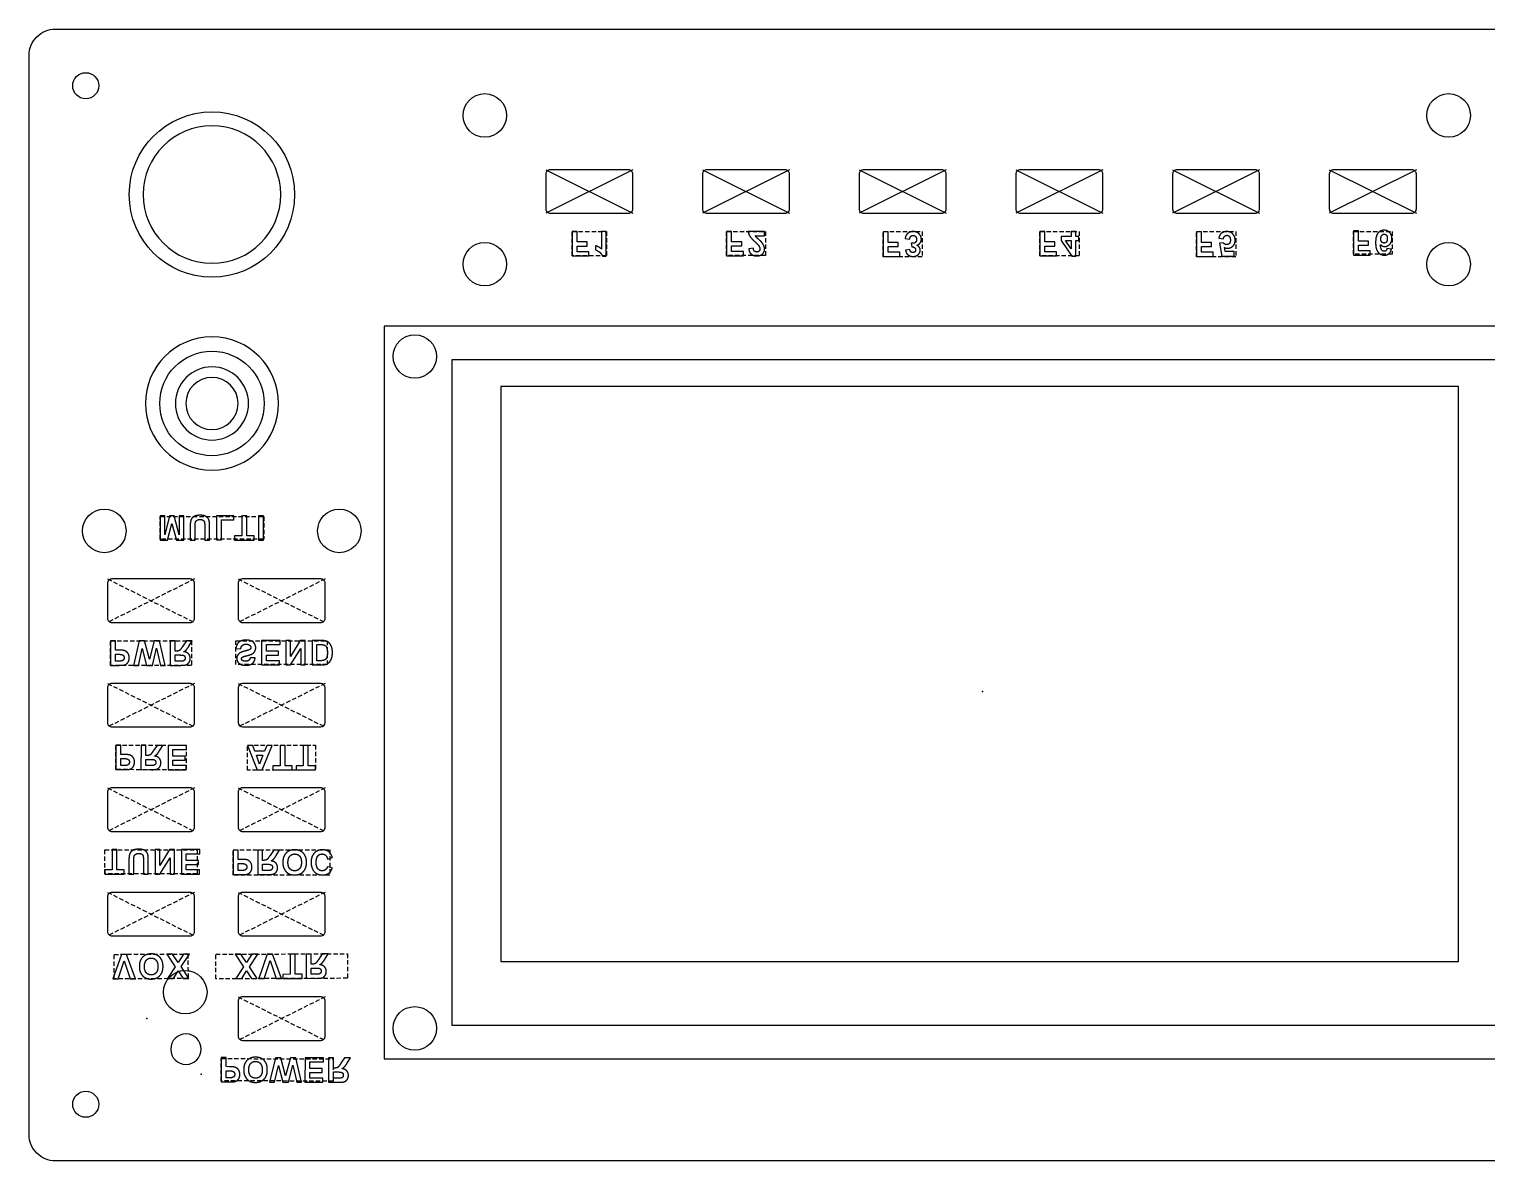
# Model space of a CAD drawing. Header units: millimetres. Extents: x 0 to 254, y -130 to 0.
# Drawn here: x 0 to 167.4, y -130 to 0 of the extents above; entities that cross this region are included whole.
import ezdxf

# ---------------------------------------------------------------- set-up
doc = ezdxf.new("R2010")
doc.units = ezdxf.units.MM
doc.linetypes.add('DASHED', pattern=[0.75, 0.5, -0.25])
doc.layers.get('0').update_dxf_attribs({"linetype": 'CONTINUOUS'})

msp = doc.modelspace()

# ---------------------------------------------------------------- linework, layer by layer
for p, q in [((69.35, -16.15), (59.35, -21.15)), ((59.35, -16.15), (69.35, -21.15)), ((77.35, -16.15), (87.35, -21.15)), ((87.35, -16.15), (77.35, -21.15)), ((95.35, -16.15), (105.35, -21.15)), ((105.35, -16.15), (95.35, -21.15)), ((113.35, -16.15), (123.35, -21.15)), ((123.35, -16.15), (113.35, -21.15)), ((131.35, -16.15), (141.35, -21.15)), ((141.35, -16.15), (131.35, -21.15)), ((149.35, -16.15), (159.35, -21.15)), ((159.35, -16.15), (149.35, -21.15)), ((62.37, -23.25), (62.37, -26.05)), ((62.94, -23.25), (62.37, -23.25)), ((62.94, -24.44), (62.94, -23.25)), ((66.29, -23.25), (65.75, -23.25)), ((65.75, -23.25), (65.75, -25.27)), ((66.29, -26.06), (66.29, -23.25)), ((80.12, -23.24), (80.12, -26.04)), ((80.69, -23.24), (80.12, -23.24)), ((80.69, -24.42), (80.69, -23.24)), ((84.48, -23.24), (82.6, -23.24)), ((84.48, -23.73), (84.48, -23.24)), ((98.1, -23.3), (98.1, -26.1)), ((98.67, -23.3), (98.1, -23.3)), ((98.67, -24.49), (98.67, -23.3)), ((116.1, -23.25), (116.1, -26.05)), ((116.67, -23.25), (116.1, -23.25)), ((116.67, -24.44), (116.67, -23.25)), ((119.7, -23.25), (119.7, -23.81)), ((120.22, -23.25), (119.7, -23.25)), ((120.22, -23.81), (120.22, -23.25)), ((134.1, -23.3), (134.1, -26.1)), ((134.67, -23.3), (134.1, -23.3)), ((134.67, -24.49), (134.67, -23.3)), ((152.12, -23.15), (152.12, -25.95)), ((152.69, -23.15), (152.12, -23.15)), ((152.69, -24.34), (152.69, -23.15)), ((64.1, -24.44), (62.94, -24.44)), ((62.94, -25.58), (62.94, -24.91)), ((62.94, -24.91), (64.1, -24.91)), ((64.1, -24.91), (64.1, -24.44)), ((65.06, -24.87), (65.06, -25.35)), ((81.85, -24.42), (80.69, -24.42)), ((80.69, -25.56), (80.69, -24.9)), ((80.69, -24.9), (81.85, -24.9)), ((81.85, -24.9), (81.85, -24.42)), ((83.41, -23.73), (84.48, -23.73)), ((99.83, -24.49), (98.67, -24.49)), ((98.67, -25.63), (98.67, -24.96)), ((98.67, -24.96), (99.83, -24.96)), ((99.83, -24.96), (99.83, -24.49)), ((100.63, -24.04), (101.15, -24.11)), ((101.32, -24.56), (101.38, -25)), ((117.83, -24.44), (116.67, -24.44)), ((116.67, -25.58), (116.67, -24.91)), ((116.67, -24.91), (117.83, -24.91)), ((117.83, -24.91), (117.83, -24.44)), ((119.7, -23.81), (118.55, -23.81)), ((118.55, -23.81), (118.55, -24.28)), ((118.55, -24.28), (119.77, -26.06)), ((119.7, -25.24), (119.06, -24.29)), ((119.06, -24.29), (119.7, -24.29)), ((119.7, -24.29), (119.7, -25.24)), ((120.57, -23.81), (120.22, -23.81)), ((120.22, -26.06), (120.22, -24.29)), ((120.22, -24.29), (120.57, -24.29)), ((120.57, -24.29), (120.57, -23.81)), ((135.83, -24.49), (134.67, -24.49)), ((134.67, -25.63), (134.67, -24.96)), ((134.67, -24.96), (135.83, -24.96)), ((135.83, -24.96), (135.83, -24.49)), ((136.66, -24.02), (137.19, -24.08)), ((137.16, -24.54), (136.72, -24.6)), ((136.72, -24.6), (137, -26.06)), ((137.4, -25.56), (137.32, -25.08)), ((153.85, -24.34), (152.69, -24.34)), ((152.69, -25.48), (152.69, -24.81)), ((152.69, -24.81), (153.85, -24.81)), ((153.85, -24.81), (153.85, -24.34)), ((62.37, -26.05), (64.29, -26.05)), ((64.29, -25.58), (62.94, -25.58)), ((64.29, -26.05), (64.29, -25.58)), ((65.86, -26.06), (66.29, -26.06)), ((80.12, -26.04), (82.04, -26.04)), ((82.04, -25.56), (80.69, -25.56)), ((82.04, -26.04), (82.04, -25.56)), ((83.2, -25.16), (82.66, -25.22)), ((98.1, -26.1), (100.02, -26.1)), ((100.02, -25.63), (98.67, -25.63)), ((100.02, -26.1), (100.02, -25.63)), ((101.16, -25.3), (100.67, -25.38)), ((116.1, -26.05), (118.02, -26.05)), ((118.02, -25.58), (116.67, -25.58)), ((118.02, -26.05), (118.02, -25.58)), ((119.77, -26.06), (120.22, -26.06)), ((134.1, -26.1), (136.02, -26.1)), ((136.02, -25.63), (134.67, -25.63)), ((136.02, -26.1), (136.02, -25.63)), ((137, -26.06), (138.41, -26.06)), ((138.41, -25.56), (137.4, -25.56)), ((138.41, -26.06), (138.41, -25.56)), ((152.12, -25.95), (154.04, -25.95)), ((154.04, -25.48), (152.69, -25.48)), ((154.04, -25.95), (154.04, -25.48)), ((156.49, -25.26), (155.97, -25.21)), ((15.05, -55.89), (15.05, -58.69)), ((15.58, -55.89), (15.05, -55.89)), ((16.13, -55.89), (15.58, -58.09)), ((15.58, -58.09), (15.58, -55.89)), ((15.9, -58.69), (16.4, -56.78)), ((16.67, -55.89), (16.13, -55.89)), ((16.4, -56.78), (16.91, -58.69)), ((17.23, -58.09), (16.67, -55.89)), ((17.76, -55.89), (17.23, -55.89)), ((17.23, -55.89), (17.23, -58.09)), ((17.76, -58.69), (17.76, -55.89)), ((21.53, -55.89), (21.53, -58.66)), ((23.5, -55.89), (21.53, -55.89)), ((22.1, -58.66), (22.1, -56.36)), ((22.1, -56.36), (23.5, -56.36)), ((23.5, -56.36), (23.5, -55.89)), ((24.43, -55.89), (24.43, -58.21)), ((25, -55.89), (24.43, -55.89)), ((25, -58.21), (25, -55.89)), ((26.36, -55.89), (26.36, -58.69)), ((26.93, -55.89), (26.36, -55.89)), ((26.93, -58.69), (26.93, -55.89)), ((18.5, -57.19), (18.5, -58.69)), ((19.07, -58.69), (19.07, -57.17)), ((20.17, -57.14), (20.17, -58.69)), ((20.73, -58.69), (20.73, -57.21)), ((24.43, -58.21), (23.6, -58.21)), ((23.6, -58.21), (23.6, -58.69)), ((25.83, -58.21), (25, -58.21)), ((25.83, -58.69), (25.83, -58.21)), ((15.05, -58.69), (15.9, -58.69)), ((16.91, -58.69), (17.76, -58.69)), ((18.5, -58.69), (19.07, -58.69)), ((20.17, -58.69), (20.73, -58.69)), ((21.53, -58.66), (22.1, -58.66)), ((23.6, -58.69), (25.83, -58.69)), ((26.36, -58.69), (26.93, -58.69)), ((9.35, -70.28), (9.35, -73.08)), ((9.92, -70.28), (9.35, -70.28)), ((9.92, -71.33), (9.92, -70.28)), ((12.64, -70.28), (11.97, -73.08)), ((13.25, -70.28), (12.64, -70.28)), ((13.81, -72.37), (13.25, -70.28)), ((14.36, -70.28), (13.81, -72.37)), ((14.96, -70.28), (14.36, -70.28)), ((15.64, -73.08), (14.96, -70.28)), ((16.21, -70.28), (16.21, -73.08)), ((16.78, -70.28), (16.21, -70.28)), ((16.78, -71.44), (16.78, -70.28)), ((18.06, -70.28), (17.65, -70.88)), ((18.73, -70.28), (18.06, -70.28)), ((18.39, -70.82), (18.73, -70.28)), ((26.69, -70.22), (26.69, -73.02)), ((28.82, -70.22), (26.69, -70.22)), ((28.82, -70.7), (28.82, -70.22)), ((29.49, -70.22), (29.49, -73.02)), ((30.02, -70.22), (29.49, -70.22)), ((31.15, -70.22), (30.02, -72.05)), ((30.02, -72.05), (30.02, -70.22)), ((31.71, -70.22), (31.15, -70.22)), ((31.71, -73.02), (31.71, -70.22)), ((33.56, -70.22), (32.5, -70.22)), ((32.5, -70.22), (32.5, -73.02)), ((10.28, -71.33), (9.92, -71.33)), ((9.92, -72.6), (9.92, -71.81)), ((9.92, -71.81), (10.23, -71.81)), ((12.55, -73.08), (12.97, -71.15)), ((12.97, -71.15), (13.48, -73.08)), ((14.15, -73.08), (14.64, -71.12)), ((14.64, -71.12), (15.07, -73.08)), ((16.89, -71.44), (16.78, -71.44)), ((16.78, -71.89), (17.2, -71.89)), ((16.78, -72.6), (16.78, -71.89)), ((23.75, -71.14), (24.3, -71.19)), ((27.25, -71.46), (27.25, -70.7)), ((27.25, -70.7), (28.82, -70.7)), ((28.66, -71.46), (27.25, -71.46)), ((27.25, -72.55), (27.25, -71.93)), ((27.25, -71.93), (28.66, -71.93)), ((28.66, -71.93), (28.66, -71.46)), ((30.04, -73.02), (31.19, -71.16)), ((31.19, -71.16), (31.19, -73.02)), ((33.06, -72.55), (33.06, -70.7)), ((33.06, -70.7), (33.48, -70.7)), ((9.35, -73.08), (10.26, -73.08)), ((10.19, -72.6), (9.92, -72.6)), ((11.97, -73.08), (12.55, -73.08)), ((13.48, -73.08), (14.15, -73.08)), ((15.07, -73.08), (15.64, -73.08)), ((16.21, -73.08), (17.4, -73.08)), ((17.22, -72.6), (16.78, -72.6)), ((25.95, -72.22), (25.38, -72.2)), ((26.69, -73.02), (28.77, -73.02)), ((28.77, -72.55), (27.25, -72.55)), ((28.77, -73.02), (28.77, -72.55)), ((29.49, -73.02), (30.04, -73.02)), ((31.19, -73.02), (31.71, -73.02)), ((32.5, -73.02), (33.53, -73.02)), ((33.32, -72.55), (33.06, -72.55)), ((33.5, -75.16), (24.5, -75.16)), ((24, -75.66), (24, -79.66)), ((34, -79.66), (34, -75.66)), ((24.5, -80.16), (33.5, -80.16)), ((9.96, -82.26), (9.95, -85.06)), ((10.52, -82.26), (9.96, -82.26)), ((10.52, -83.32), (10.52, -82.26)), ((10.89, -83.32), (10.52, -83.32)), ((12.85, -82.26), (12.84, -85.06)), ((13.41, -82.26), (12.85, -82.26)), ((13.41, -83.43), (13.41, -82.26)), ((13.53, -83.43), (13.41, -83.43)), ((14.69, -82.27), (14.28, -82.88)), ((15.37, -82.27), (14.69, -82.27)), ((15.02, -82.81), (15.37, -82.27)), ((15.95, -82.27), (15.95, -85.07)), ((18.08, -82.27), (15.95, -82.27)), ((16.52, -83.5), (16.52, -82.74)), ((16.52, -82.74), (18.08, -82.75)), ((17.92, -83.51), (16.52, -83.5)), ((17.92, -83.98), (17.92, -83.51)), ((18.08, -82.75), (18.08, -82.27)), ((25.69, -82.3), (25.09, -82.3)), ((25.09, -82.3), (26.18, -85.1)), ((25.92, -82.94), (25.69, -82.3)), ((27.04, -82.94), (25.92, -82.94)), ((26.47, -84.45), (26.1, -83.41)), ((26.1, -83.41), (26.86, -83.41)), ((26.86, -83.41), (26.47, -84.45)), ((26.78, -85.1), (27.9, -82.3)), ((27.29, -82.3), (27.04, -82.94)), ((27.9, -82.3), (27.29, -82.3)), ((28.82, -82.3), (28.82, -84.63)), ((29.39, -82.3), (28.82, -82.3)), ((29.39, -84.63), (29.39, -82.3)), ((31.49, -82.3), (31.49, -84.63)), ((32.06, -82.3), (31.49, -82.3)), ((32.06, -84.63), (32.06, -82.3)), ((9.95, -85.06), (10.86, -85.06)), ((10.52, -84.59), (10.52, -83.79)), ((10.52, -83.79), (10.83, -83.79)), ((10.79, -84.59), (10.52, -84.59)), ((12.84, -85.06), (14.03, -85.07)), ((13.41, -83.88), (13.83, -83.88)), ((13.41, -84.59), (13.41, -83.88)), ((13.85, -84.59), (13.41, -84.59)), ((15.95, -85.07), (18.02, -85.07)), ((16.51, -84.6), (16.51, -83.98)), ((16.51, -83.98), (17.92, -83.98)), ((18.02, -84.6), (16.51, -84.6)), ((18.02, -85.07), (18.02, -84.6)), ((26.18, -85.1), (26.78, -85.1)), ((28.82, -84.63), (27.99, -84.63)), ((27.99, -84.63), (27.99, -85.1)), ((27.99, -85.1), (30.22, -85.1)), ((30.22, -84.63), (29.39, -84.63)), ((30.22, -85.1), (30.22, -84.63)), ((31.49, -84.63), (30.66, -84.63)), ((30.66, -84.63), (30.66, -85.1)), ((30.66, -85.1), (32.89, -85.1)), ((32.89, -84.63), (32.06, -84.63)), ((32.89, -85.1), (32.89, -84.63)), ((9.52, -94.25), (9.52, -96.57)), ((10.08, -94.25), (9.52, -94.25)), ((10.08, -96.57), (10.08, -94.25)), ((14.48, -94.25), (14.48, -97.05)), ((15.01, -94.25), (14.48, -94.25)), ((16.14, -94.25), (15.01, -96.07)), ((15.01, -96.07), (15.01, -94.25)), ((15.03, -97.05), (16.18, -95.18)), ((16.7, -94.25), (16.14, -94.25)), ((16.18, -95.18), (16.18, -97.05)), ((16.7, -97.05), (16.7, -94.25)), ((17.49, -94.25), (17.49, -97.05)), ((19.62, -94.25), (17.49, -94.25)), ((18.05, -95.48), (18.05, -94.72)), ((18.05, -94.72), (19.62, -94.72)), ((19.62, -94.72), (19.62, -94.25)), ((23.45, -94.32), (23.45, -97.12)), ((24.02, -94.32), (23.45, -94.32)), ((24.02, -95.37), (24.02, -94.32)), ((24.38, -95.37), (24.02, -95.37)), ((26.25, -94.32), (26.25, -97.12)), ((26.81, -94.32), (26.25, -94.32)), ((26.81, -95.48), (26.81, -94.32)), ((28.09, -94.32), (27.68, -94.92)), ((28.77, -94.32), (28.09, -94.32)), ((28.42, -94.86), (28.77, -94.32)), ((34.28, -95.34), (34.83, -95.17)), ((9.52, -96.57), (8.69, -96.57)), ((8.69, -96.57), (8.69, -97.05)), ((8.69, -97.05), (10.91, -97.05)), ((10.91, -96.57), (10.08, -96.57)), ((10.91, -97.05), (10.91, -96.57)), ((11.46, -95.55), (11.46, -97.05)), ((11.46, -97.05), (12.03, -97.05)), ((12.03, -97.05), (12.03, -95.53)), ((13.13, -95.5), (13.13, -97.05)), ((13.13, -97.05), (13.69, -97.05)), ((13.69, -97.05), (13.69, -95.58)), ((14.48, -97.05), (15.03, -97.05)), ((16.18, -97.05), (16.7, -97.05)), ((17.49, -97.05), (19.56, -97.05)), ((19.46, -95.48), (18.05, -95.48)), ((18.05, -96.57), (18.05, -95.95)), ((18.05, -95.95), (19.46, -95.95)), ((19.56, -96.57), (18.05, -96.57)), ((19.46, -95.95), (19.46, -95.48)), ((19.56, -97.05), (19.56, -96.57)), ((23.45, -97.12), (24.36, -97.12)), ((24.02, -96.64), (24.02, -95.85)), ((24.02, -95.85), (24.32, -95.85)), ((24.29, -96.64), (24.02, -96.64)), ((26.25, -97.12), (27.44, -97.12)), ((26.93, -95.48), (26.81, -95.48)), ((26.81, -95.93), (27.23, -95.93)), ((26.81, -96.64), (26.81, -95.93)), ((27.25, -96.64), (26.81, -96.64)), ((34.82, -96.34), (34.26, -96.21)), ((10.59, -106.29), (9.6, -109.09)), ((10.22, -109.09), (10.92, -107.01)), ((11.2, -106.28), (10.59, -106.29)), ((10.92, -107.01), (11.61, -109.08)), ((12.21, -109.08), (11.2, -106.28)), ((15.81, -106.26), (16.77, -107.72)), ((16.48, -106.26), (15.81, -106.26)), ((17.11, -107.22), (16.48, -106.26)), ((17.73, -106.25), (17.11, -107.22)), ((17.46, -107.69), (18.41, -106.25)), ((18.41, -106.25), (17.73, -106.25)), ((23.65, -106.27), (24.62, -107.73)), ((24.33, -106.27), (23.65, -106.27)), ((24.96, -107.23), (24.33, -106.27)), ((25.58, -106.26), (24.96, -107.23)), ((25.31, -107.7), (26.26, -106.26)), ((26.26, -106.26), (25.58, -106.26)), ((27.36, -106.26), (26.37, -109.06)), ((26.98, -109.06), (27.68, -106.98)), ((27.96, -106.25), (27.36, -106.26)), ((27.68, -106.98), (28.37, -109.05)), ((28.97, -109.05), (27.96, -106.25)), ((30.54, -106.24), (29.97, -106.25)), ((29.97, -106.25), (29.98, -108.57)), ((30.55, -108.57), (30.54, -106.24)), ((31.83, -106.24), (31.84, -109.04)), ((32.39, -106.24), (31.83, -106.24)), ((32.4, -107.4), (32.39, -106.24)), ((33.67, -106.23), (33.26, -106.84)), ((34.35, -106.23), (33.67, -106.23)), ((34.01, -106.78), (34.35, -106.23)), ((16.77, -107.72), (15.91, -109.06)), ((16.57, -109.06), (17.13, -108.16)), ((17.13, -108.16), (17.68, -109.05)), ((18.34, -109.05), (17.46, -107.69)), ((24.62, -107.73), (23.76, -109.07)), ((24.42, -109.07), (24.97, -108.17)), ((24.97, -108.17), (25.53, -109.06)), ((26.18, -109.06), (25.31, -107.7)), ((29.98, -108.57), (29.15, -108.58)), ((29.15, -108.58), (29.15, -109.05)), ((31.38, -108.57), (30.55, -108.57)), ((31.38, -109.04), (31.38, -108.57)), ((32.51, -107.4), (32.4, -107.4)), ((32.4, -107.85), (32.82, -107.85)), ((32.4, -108.56), (32.4, -107.85)), ((32.84, -108.56), (32.4, -108.56)), ((9.6, -109.09), (10.22, -109.09)), ((11.61, -109.08), (12.21, -109.08)), ((15.91, -109.06), (16.57, -109.06)), ((17.68, -109.05), (18.34, -109.05)), ((23.76, -109.07), (24.42, -109.07)), ((25.53, -109.06), (26.18, -109.06)), ((26.37, -109.06), (26.98, -109.06)), ((28.37, -109.05), (28.97, -109.05)), ((29.15, -109.05), (31.38, -109.04)), ((31.84, -109.04), (33.03, -109.03)), ((22.06, -118.13), (22.05, -120.93)), ((22.63, -118.13), (22.06, -118.13)), ((22.62, -119.18), (22.63, -118.13)), ((28.3, -118.15), (27.62, -120.95)), ((28.91, -118.15), (28.3, -118.15)), ((29.46, -120.25), (28.91, -118.15)), ((30.03, -118.15), (29.46, -120.25)), ((30.62, -118.16), (30.03, -118.15)), ((31.29, -120.96), (30.62, -118.16)), ((31.69, -118.16), (31.68, -120.96)), ((33.82, -118.17), (31.69, -118.16)), ((32.25, -119.4), (32.25, -118.63)), ((32.25, -118.63), (33.81, -118.64)), ((33.81, -118.64), (33.82, -118.17)), ((34.39, -118.17), (34.38, -120.97)), ((34.96, -118.17), (34.39, -118.17)), ((34.95, -119.34), (34.96, -118.17)), ((36.23, -118.18), (35.82, -118.79)), ((36.91, -118.18), (36.23, -118.18)), ((36.56, -118.72), (36.91, -118.18)), ((22.99, -119.19), (22.62, -119.18)), ((22.62, -120.45), (22.62, -119.66)), ((22.62, -119.66), (22.93, -119.66)), ((22.89, -120.46), (22.62, -120.45)), ((28.2, -120.95), (28.63, -119.03)), ((28.63, -119.03), (29.13, -120.95)), ((29.8, -120.95), (30.3, -119)), ((30.3, -119), (30.73, -120.96)), ((32.24, -120.49), (32.25, -119.87)), ((33.75, -120.49), (32.24, -120.49)), ((33.65, -119.4), (32.25, -119.4)), ((32.25, -119.87), (33.65, -119.87)), ((33.65, -119.87), (33.65, -119.4)), ((33.75, -120.97), (33.75, -120.49)), ((35.07, -119.34), (34.95, -119.34)), ((34.95, -119.79), (35.37, -119.79)), ((34.95, -120.5), (34.95, -119.79)), ((35.39, -120.5), (34.95, -120.5)), ((22.05, -120.93), (22.96, -120.93)), ((27.62, -120.95), (28.2, -120.95)), ((29.13, -120.95), (29.8, -120.95)), ((30.73, -120.96), (31.29, -120.96)), ((31.68, -120.96), (33.75, -120.97)), ((34.38, -120.97), (35.57, -120.98))]:
    msp.add_line(p, q)
at = {"linetype": 'DASHED'}
for p, q in [((62.37, -23.25), (66.33, -23.25)), ((62.37, -26.05), (62.37, -23.25)), ((66.33, -23.25), (66.33, -26.05)), ((80.12, -23.25), (84.58, -23.25)), ((80.12, -26.02), (80.12, -23.25)), ((84.58, -23.25), (84.58, -26.02)), ((98.1, -23.25), (102.6, -23.25)), ((98.1, -26.15), (98.1, -23.25)), ((102.6, -23.25), (102.6, -26.15)), ((116.1, -23.25), (120.6, -23.25)), ((116.1, -26.05), (116.1, -23.25)), ((120.6, -23.25), (120.6, -26.05)), ((134.1, -23.25), (138.6, -23.25)), ((134.1, -26.15), (134.1, -23.25)), ((138.6, -23.25), (138.6, -26.15)), ((152.12, -23.25), (156.58, -23.25)), ((152.12, -25.85), (152.12, -23.25)), ((156.58, -23.25), (156.58, -25.85)), ((66.33, -26.05), (62.37, -26.05)), ((84.58, -26.02), (80.12, -26.02)), ((102.6, -26.15), (98.1, -26.15)), ((120.6, -26.05), (116.1, -26.05)), ((138.6, -26.15), (134.1, -26.15)), ((156.58, -25.85), (152.12, -25.85)), ((15.05, -56), (26.95, -56)), ((15.05, -58.57), (15.05, -56)), ((26.95, -56), (26.95, -58.57)), ((26.95, -58.57), (15.05, -58.57)), ((19, -63.16), (9, -68.16)), ((9, -63.16), (19, -68.16)), ((34, -63.16), (24, -68.16)), ((24, -63.16), (34, -68.16)), ((9.35, -70.26), (18.65, -70.26)), ((9.35, -73.09), (9.35, -70.26)), ((18.65, -70.26), (18.65, -73.09)), ((23.75, -70.26), (34.25, -70.26)), ((23.75, -72.99), (23.75, -70.26)), ((34.25, -70.26), (34.25, -72.99)), ((18.65, -73.09), (9.35, -73.09)), ((34.25, -72.99), (23.75, -72.99)), ((19, -75.16), (9, -80.16)), ((9, -75.16), (19, -80.16)), ((34, -75.16), (24, -80.16)), ((24, -75.16), (34, -80.16)), ((9.95, -85.06), (9.96, -82.25)), ((9.96, -82.25), (18.04, -82.27)), ((18.04, -82.27), (18.04, -85.08)), ((25.09, -82.26), (32.91, -82.26)), ((25.09, -85.14), (25.09, -82.26)), ((32.91, -82.26), (32.91, -85.14)), ((18.04, -85.08), (9.95, -85.06)), ((32.91, -85.14), (25.09, -85.14)), ((19, -87.16), (9, -92.16)), ((9, -87.16), (19, -92.16)), ((34, -87.16), (24, -92.16)), ((24, -87.16), (34, -92.16)), ((8.69, -94.26), (19.31, -94.26)), ((8.69, -97.04), (8.69, -94.26)), ((19.31, -94.26), (19.31, -97.04)), ((23.45, -94.26), (34.55, -94.26)), ((23.45, -97.17), (23.45, -94.26)), ((34.55, -94.26), (34.55, -97.17)), ((19.31, -97.04), (8.69, -97.04)), ((34.55, -97.17), (23.45, -97.17)), ((19, -99.16), (9, -104.16)), ((9, -99.16), (19, -104.16)), ((34, -99.16), (24, -104.16)), ((24, -99.16), (34, -104.16)), ((9.76, -106.28), (18.24, -106.24)), ((9.77, -109.1), (9.76, -106.28)), ((18.24, -106.24), (18.25, -109.06)), ((21.45, -106.27), (36.55, -106.21)), ((21.46, -109.09), (21.45, -106.27)), ((36.55, -106.21), (36.56, -109.03)), ((18.25, -109.06), (9.77, -109.1)), ((36.56, -109.03), (21.46, -109.09)), ((34, -111.16), (24, -116.16)), ((24, -111.16), (34, -116.16)), ((22.05, -120.8), (22.06, -118.25)), ((22.06, -118.25), (34.94, -118.3)), ((34.94, -118.3), (34.93, -120.85)), ((34.93, -120.85), (22.05, -120.8))]:
    msp.add_line(p, q, dxfattribs=at)
for points in [[(254, -129.24, -0.184483), (252, -130), (3, -130, -0.414214), (0, -127), (0, -3, -0.414214), (3, 0), (252, 0, -0.184483), (254, -0.76)], [(68.85, -16.15), (59.85, -16.15, 0.414214), (59.35, -16.65), (59.35, -20.65, 0.414214), (59.85, -21.15), (68.85, -21.15, 0.414214), (69.35, -20.65), (69.35, -16.65, 0.414214)], [(86.85, -21.15, 0.414214), (87.35, -20.65), (87.35, -16.65, 0.414214), (86.85, -16.15), (77.85, -16.15, 0.414214), (77.35, -16.65), (77.35, -20.65, 0.414214), (77.85, -21.15)], [(104.85, -21.15, 0.414214), (105.35, -20.65), (105.35, -16.65, 0.414214), (104.85, -16.15), (95.85, -16.15, 0.414214), (95.35, -16.65), (95.35, -20.65, 0.414214), (95.85, -21.15)], [(122.85, -21.15, 0.414214), (123.35, -20.65), (123.35, -16.65, 0.414214), (122.85, -16.15), (113.85, -16.15, 0.414214), (113.35, -16.65), (113.35, -20.65, 0.414214), (113.85, -21.15)], [(140.85, -21.15, 0.414214), (141.35, -20.65), (141.35, -16.65, 0.414214), (140.85, -16.15), (131.85, -16.15, 0.414214), (131.35, -16.65), (131.35, -20.65, 0.414214), (131.85, -21.15)], [(158.85, -21.15, 0.414214), (159.35, -20.65), (159.35, -16.65, 0.414214), (158.85, -16.15), (149.85, -16.15, 0.414214), (149.35, -16.65), (149.35, -20.65, 0.414214), (149.85, -21.15)], [(9.5, -63.16, 0.414214), (9, -63.66), (9, -67.66, 0.414214), (9.5, -68.16), (18.5, -68.16, 0.414214), (19, -67.66), (19, -63.66, 0.414214), (18.5, -63.16)], [(24.5, -63.16, 0.414214), (24, -63.66), (24, -67.66, 0.414214), (24.5, -68.16), (33.5, -68.16, 0.414214), (34, -67.66), (34, -63.66, 0.414214), (33.5, -63.16)], [(9.5, -75.16, 0.414214), (9, -75.66), (9, -79.66, 0.414214), (9.5, -80.16), (18.5, -80.16, 0.414214), (19, -79.66), (19, -75.66, 0.414214), (18.5, -75.16)], [(9.5, -87.16, 0.414214), (9, -87.66), (9, -91.66, 0.414214), (9.5, -92.16), (18.5, -92.16, 0.414214), (19, -91.66), (19, -87.66, 0.414214), (18.5, -87.16)], [(24.5, -87.16, 0.414214), (24, -87.66), (24, -91.66, 0.414214), (24.5, -92.16), (33.5, -92.16, 0.414214), (34, -91.66), (34, -87.66, 0.414214), (33.5, -87.16)], [(9.5, -99.16, 0.414214), (9, -99.66), (9, -103.66, 0.414214), (9.5, -104.16), (18.5, -104.16, 0.414214), (19, -103.66), (19, -99.66, 0.414214), (18.5, -99.16)], [(24.5, -99.16, 0.414214), (24, -99.66), (24, -103.66, 0.414214), (24.5, -104.16), (33.5, -104.16, 0.414214), (34, -103.66), (34, -99.66, 0.414214), (33.5, -99.16)], [(33.5, -111.16), (24.5, -111.16, 0.414214), (24, -111.66), (24, -115.66, 0.414214), (24.5, -116.16), (33.5, -116.16, 0.414214), (34, -115.66), (34, -111.66, 0.414214)]]:
    msp.add_lwpolyline(points, format="xyb", close=True)
for points in [[(177.5, -34.1), (40.8, -34.1), (40.8, -118.28), (177.5, -118.28)], [(169.85, -38), (48.54, -38), (48.54, -114.4), (169.85, -114.4)], [(164.21, -41.06), (54.2, -41.06), (54.2, -107.09), (164.21, -107.09)]]:
    msp.add_lwpolyline(points, close=True)
for centre, radius in [((6.5, -6.5), 1.5), ((52.34, -9.91), 2.5), ((163.06, -9.91), 2.5), ((21, -19), 9.5), ((52.34, -27), 2.5), ((163.06, -27), 2.5), ((44.3, -37.6), 2.5), ((21, -43), 6), ((8.63, -57.64), 2.5), ((35.63, -57.64), 2.5), ((17.93, -110.63), 2.5), ((44.3, -114.78), 2.5), ((6.5, -123.5), 1.5)]:
    msp.add_circle(centre, radius)
at = {"extrusion": (1.22465e-16, 0, -1)}
for centre, radius in [((-21, -19), 7.9), ((-21, -43), 7.65), ((-21, -43), 4.2), ((-21, -43), 3), ((-18.01, -117.17), 1.75)]:
    msp.add_circle(centre, radius, dxfattribs=at)
for centre, start, end in [((24.5, -75.66), 90, 180), ((33.5, -75.66), 0, 90), ((24.5, -79.66), 180, 270), ((33.5, -79.66), -90, 0)]:
    msp.add_arc(centre, 0.5, start, end)
for points in [[(82.6, -23.24), (82.63, -23.52), (82.78, -23.77)], [(101.55, -23.25), (101.17, -23.25), (100.92, -23.47)], [(102.22, -23.51), (101.95, -23.25), (101.55, -23.25)], [(137.58, -23.25), (137.19, -23.25), (136.95, -23.46)], [(138.34, -23.62), (138.07, -23.25), (137.58, -23.25)], [(154.94, -23.43), (154.67, -23.76), (154.67, -24.51)], [(155.64, -23.1), (155.21, -23.1), (154.94, -23.43)], [(156.29, -23.36), (156.03, -23.1), (155.64, -23.1)], [(156.54, -24.05), (156.54, -23.62), (156.29, -23.36)], [(65.75, -25.27), (65.46, -25), (65.06, -24.87)], [(82.78, -23.77), (82.94, -24.02), (83.39, -24.44)], [(83.39, -24.44), (83.75, -24.78), (83.83, -24.9)], [(83.52, -23.88), (83.46, -23.81), (83.41, -23.73)], [(83.85, -24.19), (83.59, -23.96), (83.52, -23.88)], [(83.83, -24.9), (83.94, -25.07), (83.94, -25.23)], [(84.2, -24.55), (84.1, -24.42), (83.85, -24.19)], [(84.41, -24.91), (84.34, -24.74), (84.2, -24.55)], [(84.48, -25.27), (84.48, -25.08), (84.41, -24.91)], [(100.92, -23.47), (100.67, -23.69), (100.63, -24.04)], [(101.15, -24.11), (101.17, -23.91), (101.28, -23.8)], [(101.28, -23.8), (101.39, -23.7), (101.55, -23.7)], [(101.56, -24.6), (101.46, -24.6), (101.32, -24.56)], [(101.38, -25), (101.6, -24.99), (101.71, -25.09)], [(101.55, -23.7), (101.71, -23.7), (101.83, -23.82)], [(101.83, -24.48), (101.72, -24.6), (101.56, -24.6)], [(101.71, -25.09), (101.82, -25.19), (101.82, -25.36)], [(101.83, -23.82), (101.94, -23.95), (101.94, -24.16)], [(101.94, -24.16), (101.94, -24.37), (101.83, -24.48)], [(101.96, -24.81), (102.2, -24.75), (102.34, -24.57)], [(102.36, -25.39), (102.36, -25.02), (101.96, -24.81)], [(102.49, -24.14), (102.49, -23.77), (102.22, -23.51)], [(102.34, -24.57), (102.49, -24.39), (102.49, -24.14)], [(136.95, -23.46), (136.7, -23.67), (136.66, -24.02)], [(137.57, -24.75), (137.34, -24.75), (137.16, -24.54)], [(137.19, -24.08), (137.21, -23.89), (137.33, -23.79)], [(137.32, -25.08), (137.5, -25.17), (137.68, -25.17)], [(137.33, -23.79), (137.44, -23.68), (137.59, -23.68)], [(137.87, -24.62), (137.76, -24.75), (137.57, -24.75)], [(137.59, -23.68), (137.75, -23.68), (137.87, -23.82)], [(137.68, -25.17), (138.04, -25.17), (138.29, -24.91)], [(137.87, -23.82), (137.99, -23.96), (137.99, -24.23)], [(137.99, -24.23), (137.99, -24.49), (137.87, -24.62)], [(138.29, -24.91), (138.54, -24.65), (138.54, -24.24)], [(138.54, -24.24), (138.54, -23.89), (138.34, -23.62)], [(154.67, -24.51), (154.67, -25.28), (154.95, -25.62)], [(155.37, -25.37), (155.25, -25.21), (155.22, -24.73)], [(155.22, -24.73), (155.42, -24.97), (155.72, -24.97)], [(155.27, -24.09), (155.27, -23.83), (155.39, -23.69)], [(155.38, -24.45), (155.27, -24.33), (155.27, -24.09)], [(155.64, -24.57), (155.48, -24.57), (155.38, -24.45)], [(155.39, -23.69), (155.51, -23.55), (155.66, -23.55)], [(155.91, -24.45), (155.8, -24.57), (155.64, -24.57)], [(155.66, -23.55), (155.81, -23.55), (155.91, -23.66)], [(155.72, -24.97), (156.06, -24.97), (156.3, -24.71)], [(155.91, -23.66), (156.01, -23.78), (156.01, -24.05)], [(156.01, -24.05), (156.01, -24.32), (155.91, -24.45)], [(156.3, -24.71), (156.54, -24.46), (156.54, -24.05)], [(65.06, -25.35), (65.27, -25.42), (65.52, -25.61)], [(65.52, -25.61), (65.76, -25.81), (65.86, -26.06)], [(82.66, -25.22), (82.71, -25.66), (82.96, -25.85)], [(82.96, -25.85), (83.21, -26.05), (83.59, -26.05)], [(83.31, -25.5), (83.21, -25.4), (83.2, -25.16)], [(83.58, -25.6), (83.41, -25.6), (83.31, -25.5)], [(83.85, -25.5), (83.75, -25.6), (83.58, -25.6)], [(83.59, -26.05), (84.01, -26.05), (84.24, -25.82)], [(83.94, -25.23), (83.94, -25.41), (83.85, -25.5)], [(84.24, -25.82), (84.48, -25.6), (84.48, -25.27)], [(100.67, -25.38), (100.72, -25.63), (100.82, -25.79)], [(100.82, -25.79), (100.93, -25.94), (101.11, -26.02)], [(101.11, -26.02), (101.3, -26.11), (101.53, -26.11)], [(101.28, -25.57), (101.18, -25.48), (101.16, -25.3)], [(101.52, -25.67), (101.38, -25.67), (101.28, -25.57)], [(101.74, -25.59), (101.66, -25.67), (101.52, -25.67)], [(101.53, -26.11), (101.93, -26.11), (102.17, -25.86)], [(101.82, -25.36), (101.82, -25.5), (101.74, -25.59)], [(102.17, -25.86), (102.36, -25.65), (102.36, -25.39)], [(154.95, -25.62), (155.24, -25.96), (155.69, -25.96)], [(155.66, -25.52), (155.49, -25.52), (155.37, -25.37)], [(155.87, -25.44), (155.79, -25.52), (155.66, -25.52)], [(155.69, -25.96), (156.01, -25.96), (156.22, -25.78)], [(155.97, -25.21), (155.95, -25.37), (155.87, -25.44)], [(156.22, -25.78), (156.43, -25.6), (156.49, -25.26)], [(18.56, -56.48), (18.5, -56.72), (18.5, -57.19)], [(18.71, -56.17), (18.59, -56.32), (18.56, -56.48)], [(19.04, -55.93), (18.83, -56.02), (18.71, -56.17)], [(19.65, -55.84), (19.25, -55.84), (19.04, -55.93)], [(19.07, -57.17), (19.07, -56.81), (19.09, -56.7)], [(19.09, -56.7), (19.12, -56.53), (19.26, -56.43)], [(19.26, -56.43), (19.4, -56.32), (19.63, -56.32)], [(19.63, -56.32), (19.87, -56.32), (20, -56.42)], [(20.19, -55.92), (19.98, -55.84), (19.65, -55.84)], [(20, -56.42), (20.12, -56.52), (20.14, -56.66)], [(20.14, -56.66), (20.17, -56.8), (20.17, -57.14)], [(20.52, -56.15), (20.39, -56.01), (20.19, -55.92)], [(20.69, -56.5), (20.64, -56.29), (20.52, -56.15)], [(20.73, -57.21), (20.73, -56.71), (20.69, -56.5)], [(24.91, -70.18), (24.37, -70.18), (24.09, -70.42)], [(25.51, -70.28), (25.27, -70.18), (24.91, -70.18)], [(25.89, -70.59), (25.76, -70.38), (25.51, -70.28)], [(34.06, -70.28), (33.87, -70.22), (33.56, -70.22)], [(34.46, -70.51), (34.31, -70.36), (34.06, -70.28)], [(10.23, -71.81), (10.56, -71.81), (10.67, -71.85)], [(10.87, -71.37), (10.67, -71.33), (10.28, -71.33)], [(10.67, -71.85), (10.78, -71.89), (10.85, -71.99)], [(10.85, -71.99), (10.91, -72.08), (10.91, -72.21)], [(11.16, -71.5), (11.02, -71.4), (10.87, -71.37)], [(11.4, -71.78), (11.31, -71.6), (11.16, -71.5)], [(11.5, -72.21), (11.5, -71.96), (11.4, -71.78)], [(17.18, -71.41), (17.09, -71.44), (16.89, -71.44)], [(17.35, -71.3), (17.27, -71.38), (17.18, -71.41)], [(17.2, -71.89), (17.61, -71.89), (17.71, -71.93)], [(17.65, -70.88), (17.43, -71.21), (17.35, -71.3)], [(17.71, -71.93), (17.81, -71.96), (17.86, -72.04)], [(17.77, -71.51), (17.95, -71.4), (18.07, -71.28)], [(18.32, -71.77), (18.13, -71.56), (17.77, -71.51)], [(18.07, -71.28), (18.19, -71.15), (18.39, -70.82)], [(18.5, -72.29), (18.5, -71.97), (18.32, -71.77)], [(24.09, -70.42), (23.81, -70.67), (23.75, -71.14)], [(24.11, -71.73), (23.85, -71.96), (23.85, -72.29)], [(24.75, -71.45), (24.29, -71.56), (24.11, -71.73)], [(24.3, -71.19), (24.35, -70.91), (24.5, -70.78)], [(24.48, -72.16), (24.58, -72.07), (25, -71.97)], [(24.5, -70.78), (24.65, -70.65), (24.91, -70.65)], [(25.2, -71.33), (25.1, -71.36), (24.75, -71.45)], [(24.91, -70.65), (25.18, -70.65), (25.32, -70.77)], [(25, -71.97), (25.41, -71.88), (25.61, -71.77)], [(25.4, -71.21), (25.34, -71.28), (25.2, -71.33)], [(25.32, -70.77), (25.46, -70.88), (25.46, -71.04)], [(25.46, -71.04), (25.46, -71.14), (25.4, -71.21)], [(25.61, -71.77), (25.8, -71.67), (25.91, -71.49)], [(26.03, -71.04), (26.03, -70.8), (25.89, -70.59)], [(25.91, -71.49), (26.03, -71.31), (26.03, -71.04)], [(33.48, -70.7), (33.72, -70.7), (33.83, -70.72)], [(33.83, -70.72), (33.96, -70.76), (34.05, -70.84)], [(34.05, -70.84), (34.14, -70.92), (34.2, -71.11)], [(34.2, -71.11), (34.26, -71.3), (34.26, -71.62)], [(34.26, -71.62), (34.26, -71.95), (34.2, -72.12)], [(34.76, -71), (34.65, -70.7), (34.46, -70.51)], [(34.75, -72.26), (34.84, -71.99), (34.84, -71.6)], [(34.84, -71.6), (34.84, -71.25), (34.76, -71)], [(10.6, -72.58), (10.49, -72.6), (10.19, -72.6)], [(10.26, -73.08), (10.77, -73.08), (10.93, -73.03)], [(10.82, -72.46), (10.73, -72.56), (10.6, -72.58)], [(10.91, -72.21), (10.91, -72.36), (10.82, -72.46)], [(10.93, -73.03), (11.17, -72.97), (11.33, -72.76)], [(11.33, -72.76), (11.5, -72.55), (11.5, -72.21)], [(17.63, -72.59), (17.57, -72.6), (17.22, -72.6)], [(17.4, -73.08), (17.85, -73.08), (18.06, -73)], [(17.85, -72.48), (17.77, -72.57), (17.63, -72.59)], [(17.92, -72.25), (17.92, -72.39), (17.85, -72.48)], [(17.86, -72.04), (17.92, -72.13), (17.92, -72.25)], [(18.06, -73), (18.26, -72.92), (18.38, -72.73)], [(18.38, -72.73), (18.5, -72.54), (18.5, -72.29)], [(23.85, -72.29), (23.85, -72.51), (23.97, -72.69)], [(23.97, -72.69), (24.09, -72.88), (24.32, -72.98)], [(24.32, -72.98), (24.55, -73.07), (24.87, -73.07)], [(24.39, -72.33), (24.39, -72.23), (24.48, -72.16)], [(24.48, -72.5), (24.39, -72.44), (24.39, -72.33)], [(24.87, -72.6), (24.62, -72.6), (24.48, -72.5)], [(25.23, -72.51), (25.11, -72.6), (24.87, -72.6)], [(24.87, -73.07), (25.4, -73.07), (25.67, -72.84)], [(25.38, -72.2), (25.34, -72.42), (25.23, -72.51)], [(25.67, -72.84), (25.93, -72.61), (25.95, -72.22)], [(33.78, -72.52), (33.66, -72.55), (33.32, -72.55)], [(33.53, -73.02), (33.88, -73.02), (34.06, -72.97)], [(34.04, -72.39), (33.94, -72.49), (33.78, -72.52)], [(34.2, -72.12), (34.14, -72.3), (34.04, -72.39)], [(34.06, -72.97), (34.31, -72.9), (34.48, -72.71)], [(34.48, -72.71), (34.66, -72.53), (34.75, -72.26)], [(11.48, -83.36), (11.27, -83.32), (10.89, -83.32)], [(11.77, -83.49), (11.62, -83.39), (11.48, -83.36)], [(12.01, -83.77), (11.91, -83.59), (11.77, -83.49)], [(13.81, -83.4), (13.72, -83.43), (13.53, -83.43)], [(13.98, -83.29), (13.9, -83.37), (13.81, -83.4)], [(14.28, -82.88), (14.06, -83.2), (13.98, -83.29)], [(14.4, -83.5), (14.58, -83.4), (14.7, -83.27)], [(14.95, -83.76), (14.77, -83.56), (14.4, -83.5)], [(14.7, -83.27), (14.82, -83.14), (15.02, -82.81)], [(11.2, -84.57), (11.1, -84.59), (10.79, -84.59)], [(10.83, -83.79), (11.16, -83.79), (11.28, -83.84)], [(10.86, -85.06), (11.37, -85.06), (11.53, -85.02)], [(11.43, -84.44), (11.34, -84.54), (11.2, -84.57)], [(11.28, -83.84), (11.39, -83.88), (11.45, -83.97)], [(11.52, -84.19), (11.52, -84.34), (11.43, -84.44)], [(11.45, -83.97), (11.52, -84.07), (11.52, -84.19)], [(11.53, -85.02), (11.77, -84.96), (11.94, -84.75)], [(11.94, -84.75), (12.1, -84.53), (12.1, -84.2)], [(12.1, -84.2), (12.1, -83.94), (12.01, -83.77)], [(13.83, -83.88), (14.24, -83.88), (14.34, -83.92)], [(14.26, -84.58), (14.19, -84.59), (13.85, -84.59)], [(14.03, -85.07), (14.48, -85.07), (14.69, -84.99)], [(14.48, -84.47), (14.4, -84.56), (14.26, -84.58)], [(14.34, -83.92), (14.44, -83.95), (14.5, -84.04)], [(14.55, -84.25), (14.55, -84.39), (14.48, -84.47)], [(14.5, -84.04), (14.55, -84.12), (14.55, -84.25)], [(14.69, -84.99), (14.89, -84.92), (15.01, -84.72)], [(15.14, -84.28), (15.14, -83.97), (14.95, -83.76)], [(15.01, -84.72), (15.13, -84.53), (15.14, -84.28)], [(11.52, -94.84), (11.46, -95.08), (11.46, -95.55)], [(11.67, -94.53), (11.55, -94.68), (11.52, -94.84)], [(12, -94.29), (11.79, -94.39), (11.67, -94.53)], [(12.61, -94.2), (12.21, -94.2), (12, -94.29)], [(12.03, -95.53), (12.03, -95.17), (12.05, -95.06)], [(12.05, -95.06), (12.08, -94.89), (12.22, -94.79)], [(12.22, -94.79), (12.36, -94.68), (12.59, -94.68)], [(12.59, -94.68), (12.83, -94.68), (12.96, -94.78)], [(13.15, -94.28), (12.94, -94.2), (12.61, -94.2)], [(12.96, -94.78), (13.08, -94.88), (13.1, -95.02)], [(13.1, -95.02), (13.13, -95.17), (13.13, -95.5)], [(13.48, -94.51), (13.35, -94.37), (13.15, -94.28)], [(13.65, -94.86), (13.6, -94.66), (13.48, -94.51)], [(13.69, -95.58), (13.69, -95.07), (13.65, -94.86)], [(24.97, -95.41), (24.77, -95.37), (24.38, -95.37)], [(25.26, -95.54), (25.12, -95.44), (24.97, -95.41)], [(27.38, -95.34), (27.3, -95.42), (27.21, -95.45)], [(27.68, -94.92), (27.46, -95.25), (27.38, -95.34)], [(27.8, -95.55), (27.98, -95.44), (28.1, -95.32)], [(28.1, -95.32), (28.22, -95.19), (28.42, -94.86)], [(29.51, -94.65), (29.14, -95.03), (29.14, -95.7)], [(30.51, -94.27), (29.88, -94.27), (29.51, -94.65)], [(29.73, -95.72), (29.73, -95.24), (29.95, -95)], [(29.95, -95), (30.17, -94.75), (30.5, -94.75)], [(30.5, -94.75), (30.84, -94.75), (31.06, -94.99)], [(31.49, -94.65), (31.12, -94.27), (30.51, -94.27)], [(31.06, -94.99), (31.28, -95.24), (31.28, -95.72)], [(31.86, -95.71), (31.86, -95.03), (31.49, -94.65)], [(32.75, -94.65), (32.39, -95.03), (32.39, -95.69)], [(33.66, -94.27), (33.11, -94.27), (32.75, -94.65)], [(32.97, -95.73), (32.97, -95.2), (33.16, -94.98)], [(33.16, -94.98), (33.35, -94.75), (33.66, -94.75)], [(34.41, -94.49), (34.12, -94.27), (33.66, -94.27)], [(33.66, -94.75), (33.88, -94.75), (34.05, -94.89)], [(34.05, -94.89), (34.21, -95.04), (34.28, -95.34)], [(34.83, -95.17), (34.7, -94.71), (34.41, -94.49)], [(24.7, -96.62), (24.59, -96.64), (24.29, -96.64)], [(24.32, -95.85), (24.66, -95.85), (24.77, -95.89)], [(24.36, -97.12), (24.87, -97.12), (25.03, -97.07)], [(24.92, -96.5), (24.83, -96.6), (24.7, -96.62)], [(24.77, -95.89), (24.88, -95.93), (24.95, -96.03)], [(25.01, -96.25), (25.01, -96.4), (24.92, -96.5)], [(24.95, -96.03), (25.01, -96.12), (25.01, -96.25)], [(25.03, -97.07), (25.27, -97.01), (25.43, -96.8)], [(25.5, -95.82), (25.41, -95.64), (25.26, -95.54)], [(25.43, -96.8), (25.59, -96.59), (25.59, -96.25)], [(25.59, -96.25), (25.59, -96), (25.5, -95.82)], [(27.21, -95.45), (27.12, -95.48), (26.93, -95.48)], [(27.23, -95.93), (27.64, -95.93), (27.74, -95.97)], [(27.67, -96.63), (27.6, -96.64), (27.25, -96.64)], [(27.44, -97.12), (27.89, -97.12), (28.09, -97.04)], [(27.88, -96.52), (27.8, -96.61), (27.67, -96.63)], [(27.74, -95.97), (27.84, -96), (27.9, -96.08)], [(28.35, -95.81), (28.17, -95.6), (27.8, -95.55)], [(27.96, -96.29), (27.96, -96.44), (27.88, -96.52)], [(27.9, -96.08), (27.96, -96.17), (27.96, -96.29)], [(28.09, -97.04), (28.29, -96.96), (28.42, -96.77)], [(28.54, -96.33), (28.54, -96.01), (28.35, -95.81)], [(28.42, -96.77), (28.54, -96.58), (28.54, -96.33)], [(29.14, -95.7), (29.14, -96.13), (29.27, -96.42)], [(29.27, -96.42), (29.37, -96.63), (29.53, -96.8)], [(29.53, -96.8), (29.7, -96.97), (29.89, -97.05)], [(29.94, -96.44), (29.73, -96.2), (29.73, -95.72)], [(29.89, -97.05), (30.16, -97.16), (30.5, -97.16)], [(30.5, -96.68), (30.15, -96.68), (29.94, -96.44)], [(31.06, -96.44), (30.85, -96.68), (30.5, -96.68)], [(30.5, -97.16), (31.12, -97.16), (31.49, -96.78)], [(31.28, -95.72), (31.28, -96.21), (31.06, -96.44)], [(31.49, -96.78), (31.86, -96.39), (31.86, -95.71)], [(32.39, -95.69), (32.39, -96.39), (32.75, -96.78)], [(32.75, -96.78), (33.11, -97.16), (33.7, -97.16)], [(33.17, -96.46), (32.97, -96.23), (32.97, -95.73)], [(33.67, -96.68), (33.36, -96.68), (33.17, -96.46)], [(34.05, -96.55), (33.9, -96.68), (33.67, -96.68)], [(33.7, -97.16), (34.21, -97.16), (34.53, -96.86)], [(34.26, -96.21), (34.21, -96.43), (34.05, -96.55)], [(34.53, -96.86), (34.72, -96.68), (34.82, -96.34)], [(13.02, -106.61), (12.66, -106.99), (12.66, -107.66)], [(14.01, -106.22), (13.39, -106.23), (13.02, -106.61)], [(13.24, -107.68), (13.24, -107.2), (13.46, -106.95)], [(13.46, -106.95), (13.68, -106.71), (14.01, -106.71)], [(15, -106.6), (14.63, -106.22), (14.01, -106.22)], [(14.01, -106.71), (14.35, -106.7), (14.57, -106.95)], [(14.57, -106.95), (14.79, -107.19), (14.79, -107.68)], [(15.38, -107.66), (15.37, -106.98), (15, -106.6)], [(33.26, -106.84), (33.05, -107.17), (32.97, -107.25)], [(33.69, -107.23), (33.81, -107.1), (34.01, -106.78)], [(12.66, -107.66), (12.66, -108.09), (12.79, -108.38)], [(12.79, -108.38), (12.89, -108.59), (13.05, -108.76)], [(13.05, -108.76), (13.22, -108.93), (13.42, -109.01)], [(13.46, -108.4), (13.24, -108.16), (13.24, -107.68)], [(14.02, -108.64), (13.67, -108.64), (13.46, -108.4)], [(14.58, -108.4), (14.37, -108.63), (14.02, -108.64)], [(14.02, -109.12), (14.64, -109.12), (15.01, -108.73)], [(14.79, -107.68), (14.79, -108.16), (14.58, -108.4)], [(15.01, -108.73), (15.38, -108.34), (15.38, -107.66)], [(32.8, -107.37), (32.71, -107.4), (32.51, -107.4)], [(32.97, -107.25), (32.89, -107.34), (32.8, -107.37)], [(32.82, -107.85), (33.23, -107.85), (33.33, -107.88)], [(33.26, -108.55), (33.19, -108.56), (32.84, -108.56)], [(33.47, -108.44), (33.39, -108.53), (33.26, -108.55)], [(33.33, -107.88), (33.43, -107.92), (33.49, -108)], [(33.38, -107.47), (33.57, -107.36), (33.69, -107.23)], [(33.94, -107.72), (33.75, -107.52), (33.38, -107.47)], [(33.54, -108.21), (33.54, -108.35), (33.47, -108.44)], [(33.49, -108), (33.54, -108.08), (33.54, -108.21)], [(33.68, -108.96), (33.89, -108.88), (34.01, -108.69)], [(34.13, -108.24), (34.13, -107.93), (33.94, -107.72)], [(34.01, -108.69), (34.13, -108.49), (34.13, -108.24)], [(13.42, -109.01), (13.68, -109.12), (14.02, -109.12)], [(33.03, -109.03), (33.48, -109.03), (33.68, -108.96)], [(25.02, -118.47), (24.65, -118.85), (24.65, -119.52)], [(26.01, -118.09), (25.39, -118.09), (25.02, -118.47)], [(25.23, -119.54), (25.23, -119.06), (25.45, -118.82)], [(25.45, -118.82), (25.67, -118.57), (26.01, -118.58)], [(27, -118.48), (26.63, -118.09), (26.01, -118.09)], [(26.01, -118.58), (26.35, -118.58), (26.56, -118.82)], [(26.56, -118.82), (26.78, -119.07), (26.78, -119.55)], [(27.36, -119.54), (27.36, -118.86), (27, -118.48)], [(35.82, -118.79), (35.6, -119.11), (35.52, -119.2)], [(36.24, -119.18), (36.36, -119.05), (36.56, -118.72)], [(23.3, -120.44), (23.2, -120.46), (22.89, -120.46)], [(22.93, -119.66), (23.27, -119.66), (23.38, -119.71)], [(23.58, -119.23), (23.38, -119.19), (22.99, -119.19)], [(23.53, -120.31), (23.44, -120.41), (23.3, -120.44)], [(23.38, -119.71), (23.49, -119.75), (23.55, -119.84)], [(23.62, -120.06), (23.62, -120.22), (23.53, -120.31)], [(23.55, -119.84), (23.62, -119.94), (23.62, -120.06)], [(23.87, -119.36), (23.73, -119.26), (23.58, -119.23)], [(24.11, -119.64), (24.02, -119.46), (23.87, -119.36)], [(24.04, -120.62), (24.2, -120.41), (24.2, -120.07)], [(24.2, -120.07), (24.2, -119.81), (24.11, -119.64)], [(24.65, -119.52), (24.64, -119.95), (24.77, -120.24)], [(24.77, -120.24), (24.87, -120.45), (25.03, -120.62)], [(25.44, -120.26), (25.23, -120.02), (25.23, -119.54)], [(26, -120.5), (25.65, -120.5), (25.44, -120.26)], [(26.56, -120.27), (26.35, -120.51), (26, -120.5)], [(26.78, -119.55), (26.78, -120.03), (26.56, -120.27)], [(26.99, -120.61), (27.36, -120.23), (27.36, -119.54)], [(35.35, -119.31), (35.26, -119.34), (35.07, -119.34)], [(35.52, -119.2), (35.44, -119.28), (35.35, -119.31)], [(35.37, -119.79), (35.78, -119.79), (35.88, -119.83)], [(35.8, -120.49), (35.73, -120.5), (35.39, -120.5)], [(36.02, -120.38), (35.94, -120.47), (35.8, -120.49)], [(35.88, -119.83), (35.98, -119.86), (36.04, -119.95)], [(35.94, -119.41), (36.12, -119.31), (36.24, -119.18)], [(36.49, -119.67), (36.31, -119.47), (35.94, -119.41)], [(36.09, -120.16), (36.09, -120.3), (36.02, -120.38)], [(36.04, -119.95), (36.09, -120.03), (36.09, -120.16)], [(36.67, -120.19), (36.68, -119.88), (36.49, -119.67)], [(36.55, -120.63), (36.67, -120.44), (36.67, -120.19)], [(22.96, -120.93), (23.48, -120.93), (23.63, -120.89)], [(23.63, -120.89), (23.87, -120.83), (24.04, -120.62)], [(25.03, -120.62), (25.19, -120.79), (25.39, -120.88)], [(25.39, -120.88), (25.65, -120.99), (25.99, -120.99)], [(25.99, -120.99), (26.61, -120.99), (26.99, -120.61)], [(35.57, -120.98), (36.02, -120.98), (36.22, -120.9)], [(36.22, -120.9), (36.43, -120.83), (36.55, -120.63)]]:
    msp.add_open_spline(points, degree=2)
for p in [(64.35, -18.65), (64.35, -18.65), (82.35, -18.65), (82.35, -18.65), (100.35, -18.65), (100.35, -18.65), (118.35, -18.65), (118.35, -18.65), (136.35, -18.65), (136.35, -18.65), (154.35, -18.65), (154.35, -18.65), (14, -65.66), (14, -65.66), (29, -65.66), (29, -65.66), (109.5, -76.1), (109.5, -76.1), (109.5, -76.1), (14, -77.66), (14, -77.66), (29, -77.66), (29, -77.66), (14, -89.66), (14, -89.66), (29, -89.66), (29, -89.66), (14, -101.66), (14, -101.66), (29, -101.66), (29, -101.66), (13.5, -113.66), (13.5, -113.66), (13.5, -113.66), (13.5, -113.66), (29, -113.66), (29, -113.66), (19.76, -120.03)]:
    msp.add_point(p)

doc.saveas('drawing.dxf')
